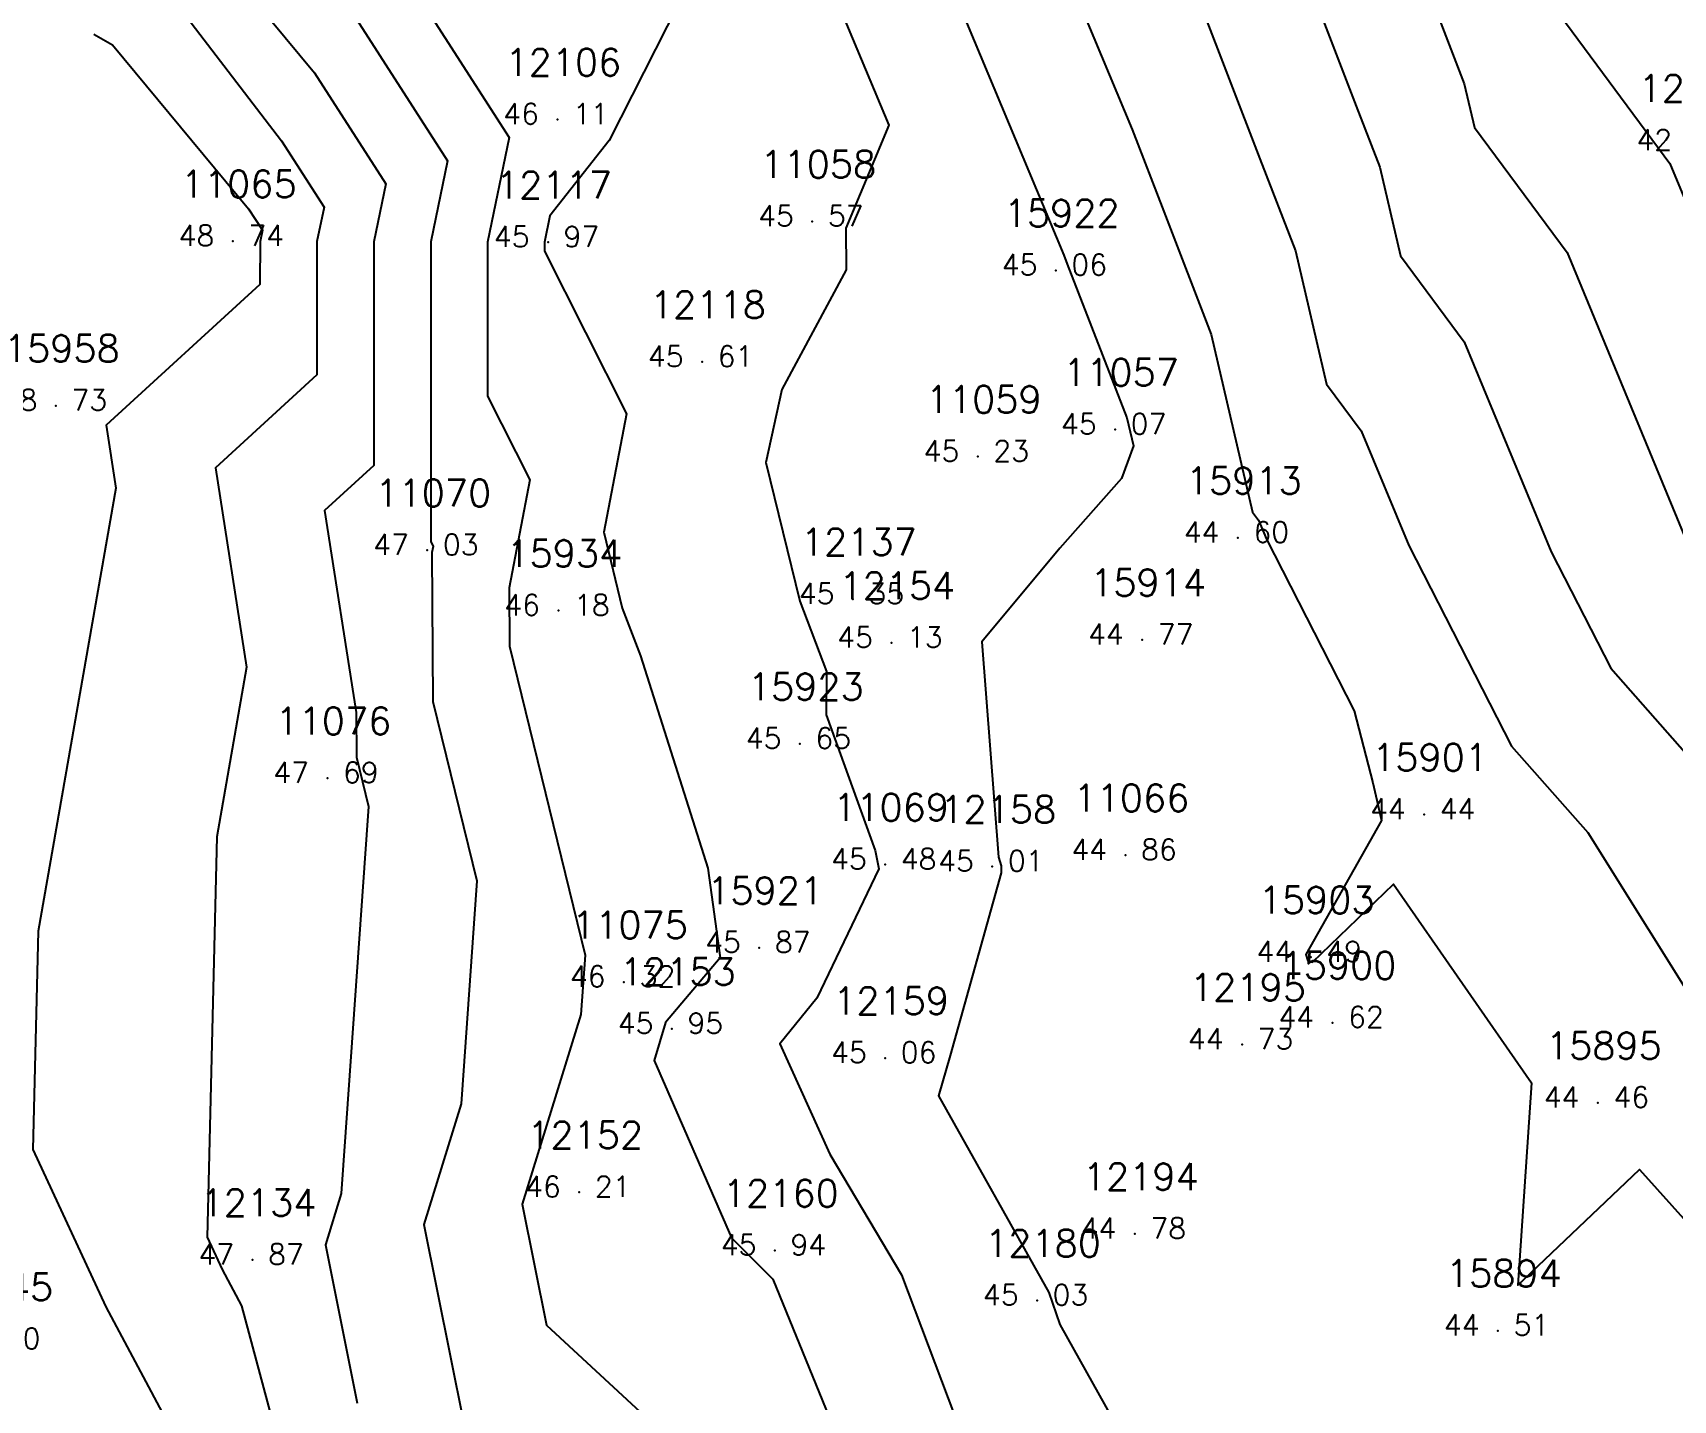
# Model space of a CAD drawing. Header units: millimetres. Extents: x 1412565 to 1412813, y 4931476 to 4931699.
# Drawn here: x 1412668.33 to 1412684.09, y 4931628.37 to 4931641.51 of the extents above; entities that cross this region are included whole.
import ezdxf
from ezdxf.enums import TextEntityAlignment as Align

# ---------------------------------------------------------------- set-up
doc = ezdxf.new("R2010")
doc.units = ezdxf.units.MM
for name, color, linetype in [('CIVIL', 50, 'Continuous'), ('CIVIL-DRAW', 80, 'Continuous'), ('CIVIL-NONAME', 130, 'Continuous'), ('CIVIL-TEXT', 240, 'Continuous'), ('CIVIL-Z', 50, 'Continuous'), ('Tcontours0', 7, 'Continuous'), ('Tcontours1', 7, 'Continuous'), ('Tcontours2', 7, 'Continuous')]:
    doc.layers.add(name, color=color, linetype=linetype)
doc.styles.add('CIVILCADMAIN', font='TXT.SHX')
doc.styles.get("Standard").update_dxf_attribs({"font": 'arial.ttf'})

# ---------------------------------------------------------------- blocks, each defined once
blk = doc.blocks.new('CIVIL-ZZ')
at = {"layer": 'CIVIL-DRAW'}
blk.add_point((0, 0), dxfattribs=at)
at = {"layer": 'CIVIL-NONAME'}
blk.add_attdef('NAME', text='', height=1.8, dxfattribs=at).set_placement((0, 2.1), align=Align.CENTER)
at = {"layer": 'CIVIL-TEXT', "flags": 8}
blk.add_attdef('TEXT', text='', height=2, dxfattribs=at).set_placement((0.2, -3.3), align=Align.CENTER)
at = {"layer": 'CIVIL-Z'}
blk.add_attdef('Z1', text='', height=1.6, dxfattribs=at).set_placement((-0.75, -0.225), align=Align.RIGHT)
blk.add_attdef('Z2', (0.75, -0.225), '', height=1.6, dxfattribs=at)

msp = doc.modelspace()

# ---------------------------------------------------------------- linework, layer by layer
at = {"layer": 'Tcontours0', "elevation": 45}
msp.add_lwpolyline([(1412676.571, 4931643.362), (1412678.239, 4931639.375), (1412678.271, 4931639.291), (1412678.843, 4931637.812), (1412678.906, 4931637.545), (1412678.791, 4931637.229), (1412678.2, 4931636.56), (1412677.45, 4931635.661), (1412677.61, 4931633.591), (1412677.635, 4931633.507), (1412677.636, 4931633.439), (1412677.144, 4931631.684), (1412677.034, 4931631.298), (1412678.093, 4931629.407), (1412678.2, 4931629.1), (1412679.267, 4931627.191), (1412679.676, 4931626.349), (1412680.113, 4931625.95), (1412681.583, 4931624.77), (1412681.599, 4931625.064), (1412681.669, 4931624.784), (1412685.621, 4931623.625)], dxfattribs=at)
at = {"layer": 'Tcontours1'}
for points, elevation in [([(1412680.86, 4931644.212), (1412681.973, 4931641.314), (1412682.086, 4931641.023), (1412682.184, 4931640.603), (1412683.074, 4931639.402), (1412684.29, 4931636.463)], 43), ([(1412668.637, 4931643.197), (1412670.719, 4931640.476), (1412671.128, 4931639.839), (1412671.059, 4931639.507), (1412671.059, 4931638.225), (1412670.083, 4931637.333), (1412670.382, 4931635.417), (1412670.096, 4931633.787), (1412670.005, 4931629.939), (1412670.149, 4931629.627), (1412670.334, 4931629.279), (1412671.087, 4931626.473), (1412671.052, 4931625.798), (1412670.747, 4931623.609), (1412670.252, 4931622.387), (1412671.418, 4931621.004), (1412673.2, 4931619.227), (1412672.945, 4931618.245), (1412672.999, 4931617.447), (1412674.005, 4931616.576), (1412674.367, 4931616.479), (1412675.564, 4931614.002)], 48), ([(1412674.646, 4931642.015), (1412673.869, 4931640.48), (1412673.299, 4931639.753), (1412673.247, 4931639.5), (1412673.247, 4931639.416), (1412674.035, 4931637.853), (1412673.816, 4931636.715), (1412673.994, 4931635.984), (1412674.168, 4931635.525), (1412674.817, 4931633.484), (1412674.934, 4931632.625), (1412674.408, 4931632.001), (1412674.299, 4931631.638), (1412675.042, 4931629.934), (1412675.441, 4931629.534), (1412676.332, 4931627.353)], 46), ([(1412671.353, 4931641.78), (1412672.314, 4931640.284), (1412672.153, 4931639.504), (1412672.153, 4931636.624), (1412672.176, 4931636.578), (1412672.164, 4931636.52), (1412672.174, 4931635.086), (1412672.595, 4931633.363), (1412672.444, 4931631.219), (1412672.086, 4931630.061), (1412672.724, 4931626.89)], 47), ([(1412679.549, 4931641.793), (1412680.122, 4931640.302), (1412680.465, 4931639.418), (1412680.763, 4931638.138), (1412681.096, 4931637.688), (1412681.552, 4931636.586), (1412682.54, 4931634.659), (1412683.272, 4931633.828), (1412684.441, 4931631.963)], 44)]:
    msp.add_lwpolyline(points, dxfattribs=dict(at, elevation=elevation))
at = {"layer": 'Tcontours2'}
for points, elevation in [([(1412677.567, 4931643.758), (1412678.894, 4931640.584), (1412679.197, 4931639.797), (1412679.654, 4931638.615), (1412680.052, 4931636.906), (1412680.108, 4931636.831), (1412680.184, 4931636.648), (1412681.029, 4931634.998), (1412681.207, 4931634.305), (1412681.29, 4931633.944), (1412680.562, 4931632.656), (1412680.583, 4931632.595), (1412680.626, 4931632.582), (1412681.407, 4931633.333), (1412682.732, 4931631.423), (1412682.602, 4931629.478), (1412683.77, 4931630.588), (1412685.353, 4931628.826)], 44.5), ([(1412669.468, 4931643.02), (1412671.036, 4931641.128), (1412671.721, 4931640.062), (1412671.606, 4931639.506), (1412671.606, 4931637.356), (1412671.133, 4931636.924), (1412671.436, 4931634.98), (1412671.439, 4931634.553), (1412671.555, 4931634.078), (1412671.292, 4931630.357), (1412671.14, 4931629.865), (1412671.446, 4931628.344)], 47.5), ([(1412675.575, 4931642.967), (1412676.554, 4931640.627), (1412676.141, 4931639.635), (1412676.147, 4931639.235), (1412675.527, 4931638.087), (1412675.373, 4931637.385), (1412675.699, 4931636.05), (1412675.955, 4931635.375), (1412675.954, 4931634.96), (1412676.424, 4931633.656), (1412676.458, 4931633.479), (1412675.863, 4931632.236), (1412675.507, 4931631.798), (1412675.99, 4931630.735), (1412676.678, 4931629.578), (1412677.255, 4931628.048), (1412677.646, 4931627.348), (1412678.841, 4931624.885), (1412680.118, 4931623.719), (1412680.476, 4931623.432), (1412680.925, 4931623.422), (1412682.495, 4931623.067), (1412684.169, 4931622.576)], 45.5), ([(1412680.205, 4931643.003), (1412681.048, 4931640.808), (1412681.275, 4931640.221), (1412681.473, 4931639.371), (1412682.085, 4931638.545), (1412682.921, 4931636.525), (1412683.493, 4931635.407), (1412685.058, 4931633.632)], 43.5), ([(1412671.67, 4931642.433), (1412672.907, 4931640.507), (1412672.7, 4931639.502), (1412672.7, 4931638.02), (1412673.105, 4931637.216), (1412672.906, 4931636.178), (1412672.91, 4931635.619), (1412673.636, 4931632.648), (1412673.595, 4931632.08), (1412673.031, 4931630.256), (1412673.266, 4931629.093), (1412675.28, 4931627.23)], 46.5), ([(1412683.005, 4931641.685), (1412684.062, 4931640.259), (1412684.394, 4931639.457), (1412684.643, 4931639.923), (1412685.532, 4931639.632), (1412685.951, 4931639.403), (1412686.805, 4931638.901), (1412689.442, 4931638.341), (1412691.006, 4931637.52), (1412691.824, 4931637.199), (1412691.985, 4931636.848), (1412693.884, 4931636.101), (1412694.699, 4931635.546), (1412694.121, 4931633.912), (1412698.379, 4931632.503), (1412699.563, 4931632.706), (1412699.983, 4931632.496), (1412701.031, 4931632.61), (1412703.766, 4931633.266), (1412704.185, 4931633.245), (1412704.505, 4931632.843), (1412705.691, 4931633.471), (1412707.129, 4931632.868)], 42.5), ([(1412668.914, 4931641.502), (1412669.096, 4931641.399), (1412670.402, 4931639.823), (1412670.535, 4931639.617), (1412670.513, 4931639.509), (1412670.512, 4931639.093), (1412669.033, 4931637.742), (1412669.127, 4931637.138), (1412668.38, 4931632.879), (1412668.33, 4931630.78), (1412669.029, 4931629.268), (1412669.929, 4931627.58), (1412670.253, 4931626.369), (1412670.238, 4931626.078), (1412670.107, 4931625.132), (1412668.993, 4931622.383), (1412671.615, 4931619.272), (1412671.886, 4931619.001), (1412671.848, 4931618.851), (1412671.952, 4931617.314), (1412672.255, 4931617.052), (1412673.437, 4931615.897), (1412673.912, 4931614.942), (1412674.244, 4931613.349)], 48.5)]:
    msp.add_lwpolyline(points, dxfattribs=dict(at, elevation=elevation))

# ---------------------------------------------------------------- block references
at = {"layer": 'CIVIL'}
ref = msp.add_blockref('CIVIL-ZZ', (1412673.37, 4931640.68, 46.11), dxfattribs=dict(at, xscale=0.2, yscale=0.2))
ref.add_attrib('Z2', '11', (1412673.52, 4931640.635), dxfattribs={"layer": 'CIVIL-Z', "height": 0.2, "style": 'CIVILCADMAIN'})
ref.add_attrib('Z1', '46', (1412672.85, 4931640.635), dxfattribs={"layer": 'CIVIL-Z', "height": 0.2, "style": 'CIVILCADMAIN'})
ref.add_attrib('NAME', '12106', (1412672.87, 4931641.1), dxfattribs={"layer": 'CIVIL-NONAME', "height": 0.26, "style": 'CIVILCADMAIN'})
ref = msp.add_blockref('CIVIL-ZZ', (1412684.26, 4931640.43, 42.4), dxfattribs=dict(at, xscale=0.2, yscale=0.2))
ref.add_attrib('Z2', '40', (1412684.41, 4931640.385), dxfattribs={"layer": 'CIVIL-Z', "height": 0.2, "style": 'CIVILCADMAIN'})
ref.add_attrib('Z1', '42', (1412683.74, 4931640.385), dxfattribs={"layer": 'CIVIL-Z', "height": 0.2, "style": 'CIVILCADMAIN'})
ref.add_attrib('NAME', '12179', (1412683.76, 4931640.85), dxfattribs={"layer": 'CIVIL-NONAME', "height": 0.26, "style": 'CIVILCADMAIN'})
ref = msp.add_blockref('CIVIL-ZZ', (1412675.82, 4931639.7, 45.57), dxfattribs=dict(at, xscale=0.2, yscale=0.2))
ref.add_attrib('Z2', '57', (1412675.97, 4931639.655), dxfattribs={"layer": 'CIVIL-Z', "height": 0.2, "style": 'CIVILCADMAIN'})
ref.add_attrib('Z1', '45', (1412675.3, 4931639.655), dxfattribs={"layer": 'CIVIL-Z', "height": 0.2, "style": 'CIVILCADMAIN'})
ref.add_attrib('NAME', '11058', (1412675.32, 4931640.12), dxfattribs={"layer": 'CIVIL-NONAME', "height": 0.26, "style": 'CIVILCADMAIN'})
ref = msp.add_blockref('CIVIL-ZZ', (1412670.25, 4931639.51, 48.74), dxfattribs=dict(at, xscale=0.2, yscale=0.2))
ref.add_attrib('Z2', '74', (1412670.4, 4931639.465), dxfattribs={"layer": 'CIVIL-Z', "height": 0.2, "style": 'CIVILCADMAIN'})
ref.add_attrib('Z1', '48', (1412669.73, 4931639.465), dxfattribs={"layer": 'CIVIL-Z', "height": 0.2, "style": 'CIVILCADMAIN'})
ref.add_attrib('NAME', '11065', (1412669.75, 4931639.93), dxfattribs={"layer": 'CIVIL-NONAME', "height": 0.26, "style": 'CIVILCADMAIN'})
ref = msp.add_blockref('CIVIL-ZZ', (1412673.28, 4931639.5, 45.97), dxfattribs=dict(at, xscale=0.2, yscale=0.2))
ref.add_attrib('Z2', '97', (1412673.43, 4931639.455), dxfattribs={"layer": 'CIVIL-Z', "height": 0.2, "style": 'CIVILCADMAIN'})
ref.add_attrib('Z1', '45', (1412672.76, 4931639.455), dxfattribs={"layer": 'CIVIL-Z', "height": 0.2, "style": 'CIVILCADMAIN'})
ref.add_attrib('NAME', '12117', (1412672.78, 4931639.92), dxfattribs={"layer": 'CIVIL-NONAME', "height": 0.26, "style": 'CIVILCADMAIN'})
ref = msp.add_blockref('CIVIL-ZZ', (1412678.16, 4931639.23, 45.06), dxfattribs=dict(at, xscale=0.2, yscale=0.2))
ref.add_attrib('Z2', '06', (1412678.31, 4931639.185), dxfattribs={"layer": 'CIVIL-Z', "height": 0.2, "style": 'CIVILCADMAIN'})
ref.add_attrib('Z1', '45', (1412677.64, 4931639.185), dxfattribs={"layer": 'CIVIL-Z', "height": 0.2, "style": 'CIVILCADMAIN'})
ref.add_attrib('NAME', '15922', (1412677.66, 4931639.65), dxfattribs={"layer": 'CIVIL-NONAME', "height": 0.26, "style": 'CIVILCADMAIN'})
ref = msp.add_blockref('CIVIL-ZZ', (1412674.76, 4931638.35, 45.61), dxfattribs=dict(at, xscale=0.2, yscale=0.2))
ref.add_attrib('Z2', '61', (1412674.91, 4931638.305), dxfattribs={"layer": 'CIVIL-Z', "height": 0.2, "style": 'CIVILCADMAIN'})
ref.add_attrib('Z1', '45', (1412674.24, 4931638.305), dxfattribs={"layer": 'CIVIL-Z', "height": 0.2, "style": 'CIVILCADMAIN'})
ref.add_attrib('NAME', '12118', (1412674.26, 4931638.77), dxfattribs={"layer": 'CIVIL-NONAME', "height": 0.26, "style": 'CIVILCADMAIN'})
ref = msp.add_blockref('CIVIL-ZZ', (1412668.55, 4931637.93, 48.73), dxfattribs=dict(at, xscale=0.2, yscale=0.2))
ref.add_attrib('Z2', '73', (1412668.7, 4931637.885), dxfattribs={"layer": 'CIVIL-Z', "height": 0.2, "style": 'CIVILCADMAIN'})
ref.add_attrib('Z1', '48', (1412668.03, 4931637.885), dxfattribs={"layer": 'CIVIL-Z', "height": 0.2, "style": 'CIVILCADMAIN'})
ref.add_attrib('NAME', '15958', (1412668.05, 4931638.35), dxfattribs={"layer": 'CIVIL-NONAME', "height": 0.26, "style": 'CIVILCADMAIN'})
ref = msp.add_blockref('CIVIL-ZZ', (1412678.73, 4931637.7, 45.07), dxfattribs=dict(at, xscale=0.2, yscale=0.2))
ref.add_attrib('Z2', '07', (1412678.88, 4931637.655), dxfattribs={"layer": 'CIVIL-Z', "height": 0.2, "style": 'CIVILCADMAIN'})
ref.add_attrib('Z1', '45', (1412678.21, 4931637.655), dxfattribs={"layer": 'CIVIL-Z', "height": 0.2, "style": 'CIVILCADMAIN'})
ref.add_attrib('NAME', '11057', (1412678.23, 4931638.12), dxfattribs={"layer": 'CIVIL-NONAME', "height": 0.26, "style": 'CIVILCADMAIN'})
ref = msp.add_blockref('CIVIL-ZZ', (1412677.41, 4931637.44, 45.23), dxfattribs=dict(at, xscale=0.2, yscale=0.2))
ref.add_attrib('Z2', '23', (1412677.56, 4931637.395), dxfattribs={"layer": 'CIVIL-Z', "height": 0.2, "style": 'CIVILCADMAIN'})
ref.add_attrib('Z1', '45', (1412676.89, 4931637.395), dxfattribs={"layer": 'CIVIL-Z', "height": 0.2, "style": 'CIVILCADMAIN'})
ref.add_attrib('NAME', '11059', (1412676.91, 4931637.86), dxfattribs={"layer": 'CIVIL-NONAME', "height": 0.26, "style": 'CIVILCADMAIN'})
ref = msp.add_blockref('CIVIL-ZZ', (1412679.91, 4931636.66, 44.6), dxfattribs=dict(at, xscale=0.2, yscale=0.2))
ref.add_attrib('Z2', '60', (1412680.06, 4931636.615), dxfattribs={"layer": 'CIVIL-Z', "height": 0.2, "style": 'CIVILCADMAIN'})
ref.add_attrib('Z1', '44', (1412679.39, 4931636.615), dxfattribs={"layer": 'CIVIL-Z', "height": 0.2, "style": 'CIVILCADMAIN'})
ref.add_attrib('NAME', '15913', (1412679.41, 4931637.08), dxfattribs={"layer": 'CIVIL-NONAME', "height": 0.26, "style": 'CIVILCADMAIN'})
ref = msp.add_blockref('CIVIL-ZZ', (1412672.12, 4931636.54, 47.03), dxfattribs=dict(at, xscale=0.2, yscale=0.2))
ref.add_attrib('Z2', '03', (1412672.27, 4931636.495), dxfattribs={"layer": 'CIVIL-Z', "height": 0.2, "style": 'CIVILCADMAIN'})
ref.add_attrib('Z1', '47', (1412671.6, 4931636.495), dxfattribs={"layer": 'CIVIL-Z', "height": 0.2, "style": 'CIVILCADMAIN'})
ref.add_attrib('NAME', '11070', (1412671.62, 4931636.96), dxfattribs={"layer": 'CIVIL-NONAME', "height": 0.26, "style": 'CIVILCADMAIN'})
ref = msp.add_blockref('CIVIL-ZZ', (1412676.21, 4931636.07, 45.35), dxfattribs=dict(at, xscale=0.2, yscale=0.2))
ref.add_attrib('Z2', '35', (1412676.36, 4931636.025), dxfattribs={"layer": 'CIVIL-Z', "height": 0.2, "style": 'CIVILCADMAIN'})
ref.add_attrib('Z1', '45', (1412675.69, 4931636.025), dxfattribs={"layer": 'CIVIL-Z', "height": 0.2, "style": 'CIVILCADMAIN'})
ref.add_attrib('NAME', '12137', (1412675.71, 4931636.49), dxfattribs={"layer": 'CIVIL-NONAME', "height": 0.26, "style": 'CIVILCADMAIN'})
ref = msp.add_blockref('CIVIL-ZZ', (1412673.38, 4931635.96, 46.18), dxfattribs=dict(at, xscale=0.2, yscale=0.2))
ref.add_attrib('Z2', '18', (1412673.53, 4931635.915), dxfattribs={"layer": 'CIVIL-Z', "height": 0.2, "style": 'CIVILCADMAIN'})
ref.add_attrib('Z1', '46', (1412672.86, 4931635.915), dxfattribs={"layer": 'CIVIL-Z', "height": 0.2, "style": 'CIVILCADMAIN'})
ref.add_attrib('NAME', '15934', (1412672.88, 4931636.38), dxfattribs={"layer": 'CIVIL-NONAME', "height": 0.26, "style": 'CIVILCADMAIN'})
ref = msp.add_blockref('CIVIL-ZZ', (1412676.58, 4931635.65, 45.13), dxfattribs=dict(at, xscale=0.2, yscale=0.2))
ref.add_attrib('Z2', '13', (1412676.73, 4931635.605), dxfattribs={"layer": 'CIVIL-Z', "height": 0.2, "style": 'CIVILCADMAIN'})
ref.add_attrib('Z1', '45', (1412676.06, 4931635.605), dxfattribs={"layer": 'CIVIL-Z', "height": 0.2, "style": 'CIVILCADMAIN'})
ref.add_attrib('NAME', '12154', (1412676.08, 4931636.07), dxfattribs={"layer": 'CIVIL-NONAME', "height": 0.26, "style": 'CIVILCADMAIN'})
ref = msp.add_blockref('CIVIL-ZZ', (1412678.99, 4931635.68, 44.77), dxfattribs=dict(at, xscale=0.2, yscale=0.2))
ref.add_attrib('Z2', '77', (1412679.14, 4931635.635), dxfattribs={"layer": 'CIVIL-Z', "height": 0.2, "style": 'CIVILCADMAIN'})
ref.add_attrib('Z1', '44', (1412678.47, 4931635.635), dxfattribs={"layer": 'CIVIL-Z', "height": 0.2, "style": 'CIVILCADMAIN'})
ref.add_attrib('NAME', '15914', (1412678.49, 4931636.1), dxfattribs={"layer": 'CIVIL-NONAME', "height": 0.26, "style": 'CIVILCADMAIN'})
ref = msp.add_blockref('CIVIL-ZZ', (1412675.7, 4931634.68, 45.65), dxfattribs=dict(at, xscale=0.2, yscale=0.2))
ref.add_attrib('Z2', '65', (1412675.85, 4931634.635), dxfattribs={"layer": 'CIVIL-Z', "height": 0.2, "style": 'CIVILCADMAIN'})
ref.add_attrib('Z1', '45', (1412675.18, 4931634.635), dxfattribs={"layer": 'CIVIL-Z', "height": 0.2, "style": 'CIVILCADMAIN'})
ref.add_attrib('NAME', '15923', (1412675.2, 4931635.1), dxfattribs={"layer": 'CIVIL-NONAME', "height": 0.26, "style": 'CIVILCADMAIN'})
ref = msp.add_blockref('CIVIL-ZZ', (1412671.16, 4931634.35, 47.69), dxfattribs=dict(at, xscale=0.2, yscale=0.2))
ref.add_attrib('Z2', '69', (1412671.31, 4931634.305), dxfattribs={"layer": 'CIVIL-Z', "height": 0.2, "style": 'CIVILCADMAIN'})
ref.add_attrib('Z1', '47', (1412670.64, 4931634.305), dxfattribs={"layer": 'CIVIL-Z', "height": 0.2, "style": 'CIVILCADMAIN'})
ref.add_attrib('NAME', '11076', (1412670.66, 4931634.77), dxfattribs={"layer": 'CIVIL-NONAME', "height": 0.26, "style": 'CIVILCADMAIN'})
ref = msp.add_blockref('CIVIL-ZZ', (1412681.7, 4931634, 44.44), dxfattribs=dict(at, xscale=0.2, yscale=0.2))
ref.add_attrib('Z2', '44', (1412681.85, 4931633.955), dxfattribs={"layer": 'CIVIL-Z', "height": 0.2, "style": 'CIVILCADMAIN'})
ref.add_attrib('Z1', '44', (1412681.18, 4931633.955), dxfattribs={"layer": 'CIVIL-Z', "height": 0.2, "style": 'CIVILCADMAIN'})
ref.add_attrib('NAME', '15901', (1412681.2, 4931634.42), dxfattribs={"layer": 'CIVIL-NONAME', "height": 0.26, "style": 'CIVILCADMAIN'})
ref = msp.add_blockref('CIVIL-ZZ', (1412676.52, 4931633.52, 45.48), dxfattribs=dict(at, xscale=0.2, yscale=0.2))
ref.add_attrib('Z2', '48', (1412676.67, 4931633.475), dxfattribs={"layer": 'CIVIL-Z', "height": 0.2, "style": 'CIVILCADMAIN'})
ref.add_attrib('Z1', '45', (1412676, 4931633.475), dxfattribs={"layer": 'CIVIL-Z', "height": 0.2, "style": 'CIVILCADMAIN'})
ref.add_attrib('NAME', '11069', (1412676.02, 4931633.94), dxfattribs={"layer": 'CIVIL-NONAME', "height": 0.26, "style": 'CIVILCADMAIN'})
ref = msp.add_blockref('CIVIL-ZZ', (1412677.55, 4931633.5, 45.01), dxfattribs=dict(at, xscale=0.2, yscale=0.2))
ref.add_attrib('Z2', '01', (1412677.7, 4931633.455), dxfattribs={"layer": 'CIVIL-Z', "height": 0.2, "style": 'CIVILCADMAIN'})
ref.add_attrib('Z1', '45', (1412677.03, 4931633.455), dxfattribs={"layer": 'CIVIL-Z', "height": 0.2, "style": 'CIVILCADMAIN'})
ref.add_attrib('NAME', '12158', (1412677.05, 4931633.92), dxfattribs={"layer": 'CIVIL-NONAME', "height": 0.26, "style": 'CIVILCADMAIN'})
ref = msp.add_blockref('CIVIL-ZZ', (1412678.83, 4931633.61, 44.86), dxfattribs=dict(at, xscale=0.2, yscale=0.2))
ref.add_attrib('Z2', '86', (1412678.98, 4931633.565), dxfattribs={"layer": 'CIVIL-Z', "height": 0.2, "style": 'CIVILCADMAIN'})
ref.add_attrib('Z1', '44', (1412678.31, 4931633.565), dxfattribs={"layer": 'CIVIL-Z', "height": 0.2, "style": 'CIVILCADMAIN'})
ref.add_attrib('NAME', '11066', (1412678.33, 4931634.03), dxfattribs={"layer": 'CIVIL-NONAME', "height": 0.26, "style": 'CIVILCADMAIN'})
ref = msp.add_blockref('CIVIL-ZZ', (1412675.31, 4931632.72, 45.87), dxfattribs=dict(at, xscale=0.2, yscale=0.2))
ref.add_attrib('Z2', '87', (1412675.46, 4931632.675), dxfattribs={"layer": 'CIVIL-Z', "height": 0.2, "style": 'CIVILCADMAIN'})
ref.add_attrib('Z1', '45', (1412674.79, 4931632.675), dxfattribs={"layer": 'CIVIL-Z', "height": 0.2, "style": 'CIVILCADMAIN'})
ref.add_attrib('NAME', '15921', (1412674.81, 4931633.14), dxfattribs={"layer": 'CIVIL-NONAME', "height": 0.26, "style": 'CIVILCADMAIN'})
ref = msp.add_blockref('CIVIL-ZZ', (1412680.61, 4931632.63, 44.49), dxfattribs=dict(at, xscale=0.2, yscale=0.2))
ref.add_attrib('Z2', '49', (1412680.76, 4931632.585), dxfattribs={"layer": 'CIVIL-Z', "height": 0.2, "style": 'CIVILCADMAIN'})
ref.add_attrib('Z1', '44', (1412680.09, 4931632.585), dxfattribs={"layer": 'CIVIL-Z', "height": 0.2, "style": 'CIVILCADMAIN'})
ref.add_attrib('NAME', '15903', (1412680.11, 4931633.05), dxfattribs={"layer": 'CIVIL-NONAME', "height": 0.26, "style": 'CIVILCADMAIN'})
ref = msp.add_blockref('CIVIL-ZZ', (1412674.01, 4931632.39, 46.32), dxfattribs=dict(at, xscale=0.2, yscale=0.2))
ref.add_attrib('Z2', '32', (1412674.16, 4931632.345), dxfattribs={"layer": 'CIVIL-Z', "height": 0.2, "style": 'CIVILCADMAIN'})
ref.add_attrib('Z1', '46', (1412673.49, 4931632.345), dxfattribs={"layer": 'CIVIL-Z', "height": 0.2, "style": 'CIVILCADMAIN'})
ref.add_attrib('NAME', '11075', (1412673.51, 4931632.81), dxfattribs={"layer": 'CIVIL-NONAME', "height": 0.26, "style": 'CIVILCADMAIN'})
ref = msp.add_blockref('CIVIL-ZZ', (1412674.47, 4931631.94, 45.95), dxfattribs=dict(at, xscale=0.2, yscale=0.2))
ref.add_attrib('Z2', '95', (1412674.62, 4931631.895), dxfattribs={"layer": 'CIVIL-Z', "height": 0.2, "style": 'CIVILCADMAIN'})
ref.add_attrib('Z1', '45', (1412673.95, 4931631.895), dxfattribs={"layer": 'CIVIL-Z', "height": 0.2, "style": 'CIVILCADMAIN'})
ref.add_attrib('NAME', '12153', (1412673.97, 4931632.36), dxfattribs={"layer": 'CIVIL-NONAME', "height": 0.26, "style": 'CIVILCADMAIN'})
ref = msp.add_blockref('CIVIL-ZZ', (1412680.82, 4931632, 44.62), dxfattribs=dict(at, xscale=0.2, yscale=0.2))
ref.add_attrib('Z2', '62', (1412680.97, 4931631.955), dxfattribs={"layer": 'CIVIL-Z', "height": 0.2, "style": 'CIVILCADMAIN'})
ref.add_attrib('Z1', '44', (1412680.3, 4931631.955), dxfattribs={"layer": 'CIVIL-Z', "height": 0.2, "style": 'CIVILCADMAIN'})
ref.add_attrib('NAME', '15900', (1412680.32, 4931632.42), dxfattribs={"layer": 'CIVIL-NONAME', "height": 0.26, "style": 'CIVILCADMAIN'})
ref = msp.add_blockref('CIVIL-ZZ', (1412679.95, 4931631.79, 44.73), dxfattribs=dict(at, xscale=0.2, yscale=0.2))
ref.add_attrib('Z2', '73', (1412680.1, 4931631.745), dxfattribs={"layer": 'CIVIL-Z', "height": 0.2, "style": 'CIVILCADMAIN'})
ref.add_attrib('Z1', '44', (1412679.43, 4931631.745), dxfattribs={"layer": 'CIVIL-Z', "height": 0.2, "style": 'CIVILCADMAIN'})
ref.add_attrib('NAME', '12195', (1412679.45, 4931632.21), dxfattribs={"layer": 'CIVIL-NONAME', "height": 0.26, "style": 'CIVILCADMAIN'})
ref = msp.add_blockref('CIVIL-ZZ', (1412676.52, 4931631.66, 45.06), dxfattribs=dict(at, xscale=0.2, yscale=0.2))
ref.add_attrib('Z2', '06', (1412676.67, 4931631.615), dxfattribs={"layer": 'CIVIL-Z', "height": 0.2, "style": 'CIVILCADMAIN'})
ref.add_attrib('Z1', '45', (1412676, 4931631.615), dxfattribs={"layer": 'CIVIL-Z', "height": 0.2, "style": 'CIVILCADMAIN'})
ref.add_attrib('NAME', '12159', (1412676.02, 4931632.08), dxfattribs={"layer": 'CIVIL-NONAME', "height": 0.26, "style": 'CIVILCADMAIN'})
ref = msp.add_blockref('CIVIL-ZZ', (1412683.37, 4931631.23, 44.46), dxfattribs=dict(at, xscale=0.2, yscale=0.2))
ref.add_attrib('Z2', '46', (1412683.52, 4931631.185), dxfattribs={"layer": 'CIVIL-Z', "height": 0.2, "style": 'CIVILCADMAIN'})
ref.add_attrib('Z1', '44', (1412682.85, 4931631.185), dxfattribs={"layer": 'CIVIL-Z', "height": 0.2, "style": 'CIVILCADMAIN'})
ref.add_attrib('NAME', '15895', (1412682.87, 4931631.65), dxfattribs={"layer": 'CIVIL-NONAME', "height": 0.26, "style": 'CIVILCADMAIN'})
ref = msp.add_blockref('CIVIL-ZZ', (1412673.58, 4931630.37, 46.21), dxfattribs=dict(at, xscale=0.2, yscale=0.2))
ref.add_attrib('Z2', '21', (1412673.73, 4931630.325), dxfattribs={"layer": 'CIVIL-Z', "height": 0.2, "style": 'CIVILCADMAIN'})
ref.add_attrib('Z1', '46', (1412673.06, 4931630.325), dxfattribs={"layer": 'CIVIL-Z', "height": 0.2, "style": 'CIVILCADMAIN'})
ref.add_attrib('NAME', '12152', (1412673.08, 4931630.79), dxfattribs={"layer": 'CIVIL-NONAME', "height": 0.26, "style": 'CIVILCADMAIN'})
ref = msp.add_blockref('CIVIL-ZZ', (1412678.92, 4931629.97, 44.78), dxfattribs=dict(at, xscale=0.2, yscale=0.2))
ref.add_attrib('Z2', '78', (1412679.07, 4931629.925), dxfattribs={"layer": 'CIVIL-Z', "height": 0.2, "style": 'CIVILCADMAIN'})
ref.add_attrib('Z1', '44', (1412678.4, 4931629.925), dxfattribs={"layer": 'CIVIL-Z', "height": 0.2, "style": 'CIVILCADMAIN'})
ref.add_attrib('NAME', '12194', (1412678.42, 4931630.39), dxfattribs={"layer": 'CIVIL-NONAME', "height": 0.26, "style": 'CIVILCADMAIN'})
ref = msp.add_blockref('CIVIL-ZZ', (1412670.44, 4931629.72, 47.87), dxfattribs=dict(at, xscale=0.2, yscale=0.2))
ref.add_attrib('Z2', '87', (1412670.59, 4931629.675), dxfattribs={"layer": 'CIVIL-Z', "height": 0.2, "style": 'CIVILCADMAIN'})
ref.add_attrib('Z1', '47', (1412669.92, 4931629.675), dxfattribs={"layer": 'CIVIL-Z', "height": 0.2, "style": 'CIVILCADMAIN'})
ref.add_attrib('NAME', '12134', (1412669.94, 4931630.14), dxfattribs={"layer": 'CIVIL-NONAME', "height": 0.26, "style": 'CIVILCADMAIN'})
ref = msp.add_blockref('CIVIL-ZZ', (1412675.46, 4931629.81, 45.94), dxfattribs=dict(at, xscale=0.2, yscale=0.2))
ref.add_attrib('Z2', '94', (1412675.61, 4931629.765), dxfattribs={"layer": 'CIVIL-Z', "height": 0.2, "style": 'CIVILCADMAIN'})
ref.add_attrib('Z1', '45', (1412674.94, 4931629.765), dxfattribs={"layer": 'CIVIL-Z', "height": 0.2, "style": 'CIVILCADMAIN'})
ref.add_attrib('NAME', '12160', (1412674.96, 4931630.23), dxfattribs={"layer": 'CIVIL-NONAME', "height": 0.26, "style": 'CIVILCADMAIN'})
ref = msp.add_blockref('CIVIL-ZZ', (1412677.98, 4931629.33, 45.03), dxfattribs=dict(at, xscale=0.2, yscale=0.2))
ref.add_attrib('Z2', '03', (1412678.13, 4931629.285), dxfattribs={"layer": 'CIVIL-Z', "height": 0.2, "style": 'CIVILCADMAIN'})
ref.add_attrib('Z1', '45', (1412677.46, 4931629.285), dxfattribs={"layer": 'CIVIL-Z', "height": 0.2, "style": 'CIVILCADMAIN'})
ref.add_attrib('NAME', '12180', (1412677.48, 4931629.75), dxfattribs={"layer": 'CIVIL-NONAME', "height": 0.26, "style": 'CIVILCADMAIN'})
ref = msp.add_blockref('CIVIL-ZZ', (1412682.41, 4931629.04, 44.51), dxfattribs=dict(at, xscale=0.2, yscale=0.2))
ref.add_attrib('Z2', '51', (1412682.56, 4931628.995), dxfattribs={"layer": 'CIVIL-Z', "height": 0.2, "style": 'CIVILCADMAIN'})
ref.add_attrib('Z1', '44', (1412681.89, 4931628.995), dxfattribs={"layer": 'CIVIL-Z', "height": 0.2, "style": 'CIVILCADMAIN'})
ref.add_attrib('NAME', '15894', (1412681.91, 4931629.46), dxfattribs={"layer": 'CIVIL-NONAME', "height": 0.26, "style": 'CIVILCADMAIN'})
ref = msp.add_blockref('CIVIL-ZZ', (1412667.91, 4931628.91, 49), dxfattribs=dict(at, xscale=0.2, yscale=0.2))
ref.add_attrib('Z2', '00', (1412668.06, 4931628.865), dxfattribs={"layer": 'CIVIL-Z', "height": 0.2, "style": 'CIVILCADMAIN'})
ref.add_attrib('Z1', '49', (1412667.39, 4931628.865), dxfattribs={"layer": 'CIVIL-Z', "height": 0.2, "style": 'CIVILCADMAIN'})
ref.add_attrib('NAME', '15945', (1412667.41, 4931629.33), dxfattribs={"layer": 'CIVIL-NONAME', "height": 0.26, "style": 'CIVILCADMAIN'})

doc.saveas('drawing.dxf')
